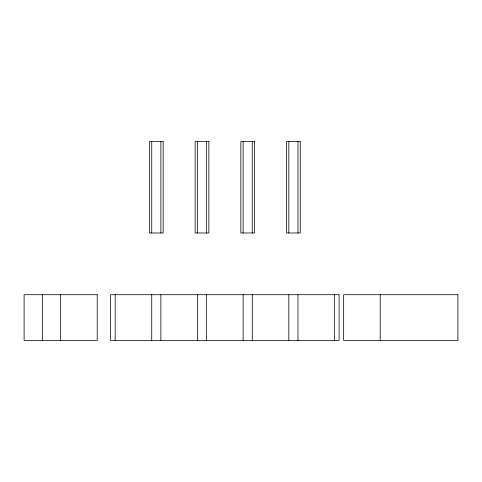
<?xml version="1.0" encoding="UTF-8"?>
<svg xmlns="http://www.w3.org/2000/svg" width="482" height="482" viewBox="0 0 482 482"><rect width="100%" height="100%" fill="white"/><g stroke="black" fill="none" stroke-linecap="round" stroke-linejoin="round"><path stroke-width="0.72" d="M380.214 294.707L380.214 340.406M334.52 294.707L334.52 340.406M297.966 141.594L297.966 232.987M297.966 294.707L297.966 340.406M288.826 141.594L288.826 232.987M288.826 294.707L288.826 340.406M252.267 141.594L252.267 232.987M252.267 294.707L252.267 340.406M243.127 141.594L243.127 232.987M243.127 294.707L243.127 340.406M206.573 141.594L206.573 232.987M206.573 294.707L206.573 340.406M197.433 141.594L197.433 232.987M197.433 294.707L197.433 340.406M160.874 141.594L160.874 232.987M160.874 294.707L160.874 340.406M151.734 141.594L151.734 232.987M151.734 294.707L151.734 340.406M115.18 294.707L115.18 340.406M60.66 294.707L60.66 340.406M42.38 294.707L42.38 340.406M163.163 141.594L149.45 141.594L149.45 232.987L163.163 232.987L163.163 141.594M208.857 141.594L195.15 141.594L195.15 232.987L208.857 232.987L208.857 141.594M254.55 141.594L240.843 141.594L240.843 232.987L254.55 232.987L254.55 141.594M300.25 141.594L286.537 141.594L286.537 232.987L300.25 232.987L300.25 141.594M97.213 294.707L24.1 294.707L24.1 340.406L97.213 340.406L97.213 294.707M339.093 294.707L110.607 294.707L110.607 340.406L339.093 340.406L339.093 294.707M457.9 294.707L343.66 294.707L343.66 340.406L457.9 340.406L457.9 294.707"/></g></svg>
